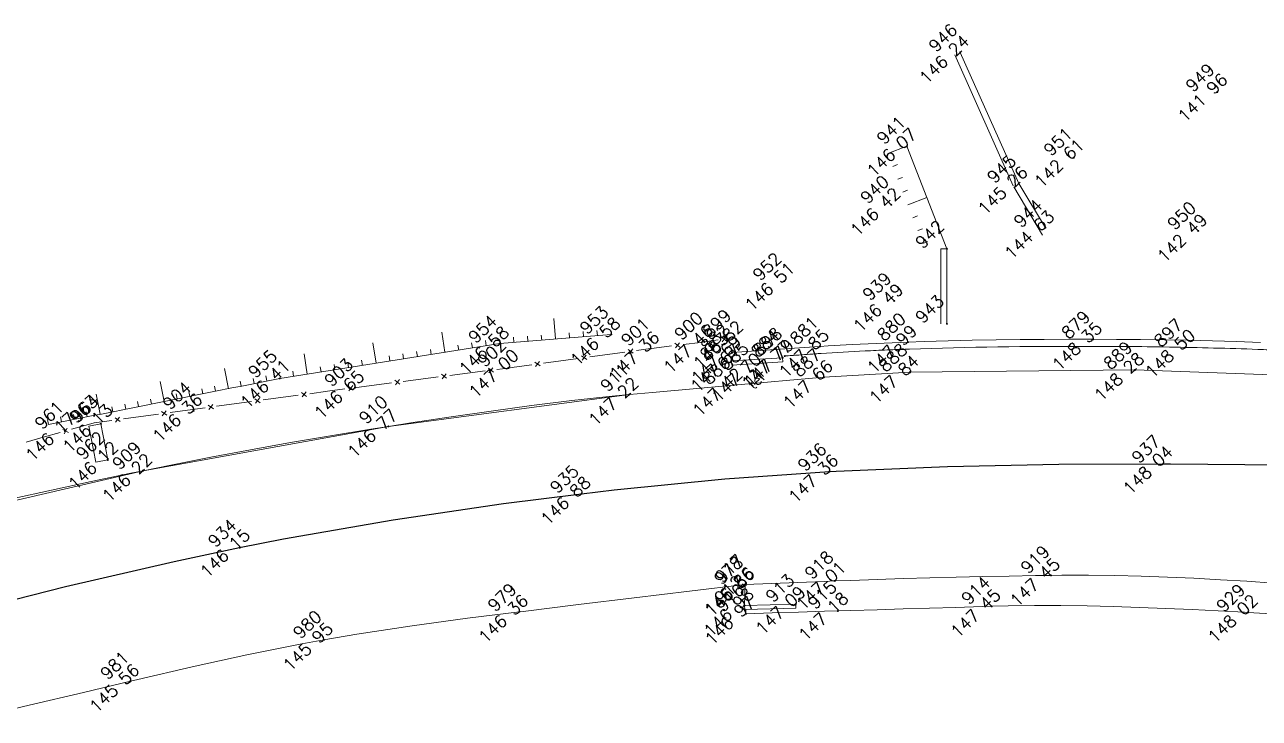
# Model space of a CAD drawing. Header units: millimetres. Extents: x -16 to 1007, y 828 to 1356.
# Drawn here: x 633.8 to 694.2, y 1088.3 to 1122.3 of the extents above; entities that cross this region are included whole.
import ezdxf
from ezdxf.enums import TextEntityAlignment as Align

# ---------------------------------------------------------------- set-up
doc = ezdxf.new("R2010")
doc.units = ezdxf.units.MM
doc.header["$LTSCALE"] = 4
for name, pattern in [('CONTINUOUS1', [0, 0, 0]), ('DASHED', [0.75, 0.5, -0.25]), ('DGN2', [8.182077, 4.091038, -4.091038]), ('DGN4', [16.364154, 8.182077, -4.091038, 0, -4.091038])]:
    doc.linetypes.add(name, pattern=pattern)
doc.layers.get('0').update_dxf_attribs({"linetype": 'CONTINUOUS1', "lineweight": 0})
for name, color, linetype, lineweight, true_color in [('1', 1, 'DASHED', 0, 0xff0000), ('52', 2, 'CONTINUOUS1', 0, 0xffff00), ('53', 3, 'CONTINUOUS1', 0, 0x00ff00)]:
    doc.layers.add(name, color=color, linetype=linetype, lineweight=lineweight, true_color=true_color)
for name, color, linetype, lineweight in [('10', 7, 'CONTINUOUS1', 0), ('12', 7, 'CONTINUOUS1', 0), ('13', 7, 'CONTINUOUS1', 0), ('2', 7, 'CONTINUOUS1', 0), ('4', 7, 'CONTINUOUS1', 0)]:
    doc.layers.add(name, color=color, linetype=linetype, lineweight=lineweight)
doc.styles.get("Standard").update_dxf_attribs({"font": 'txt_____.ttf'})

msp = doc.modelspace()

# ---------------------------------------------------------------- linework, layer by layer
at = {"linetype": 'Continuous', "lineweight": 0}
for p, q in [((682.429, 1114.476), (679.565, 1120.895)), ((683.729, 1112.309), (682.429, 1114.476)), ((678.91, 1111.28), (678.912, 1107.616))]:
    msp.add_line(p, q, dxfattribs=at)
at = {"layer": '1', "linetype": 'DGN2', "lineweight": 0}
for p, q in [((682.148, 1114.37), (679.291, 1120.773)), ((683.594, 1111.951), (682.181, 1114.306)), ((678.609, 1111.28), (678.612, 1107.616))]:
    msp.add_line(p, q, dxfattribs=at)
at = {"layer": '1', "linetype": 'Continuous', "lineweight": 0}
msp.add_lwpolyline([(678.91, 1111.28), (678.609, 1111.28)], dxfattribs=at)
at = {"layer": '10', "linetype": 'Continuous', "lineweight": 0}
for p, q in [((665.844, 1106.466), (665.598, 1106.657)), ((665.625, 1106.439), (665.817, 1106.684)), ((668.13, 1106.763), (667.882, 1106.951)), ((667.912, 1106.733), (668.1, 1106.981)), ((661.277, 1105.859), (661.03, 1106.047)), ((661.059, 1105.829), (661.247, 1106.077)), ((663.56, 1106.172), (663.312, 1106.36)), ((663.342, 1106.142), (663.53, 1106.39)), ((656.71, 1105.241), (656.464, 1105.431)), ((656.492, 1105.213), (656.682, 1105.459)), ((658.995, 1105.547), (658.747, 1105.735)), ((658.777, 1105.517), (658.965, 1105.765)), ((652.139, 1104.658), (651.893, 1104.848)), ((651.921, 1104.63), (652.111, 1104.876)), ((654.424, 1104.95), (654.178, 1105.14)), ((654.206, 1104.922), (654.397, 1105.168)), ((647.571, 1104.057), (647.324, 1104.246)), ((647.353, 1104.028), (647.542, 1104.275)), ((649.854, 1104.366), (649.607, 1104.554)), ((649.636, 1104.336), (649.825, 1104.584)), ((643.005, 1103.44), (642.757, 1103.629)), ((642.787, 1103.411), (642.975, 1103.658)), ((645.288, 1103.749), (645.041, 1103.937)), ((645.07, 1103.719), (645.258, 1103.967)), ((638.438, 1102.823), (638.191, 1103.011)), ((638.22, 1102.794), (638.409, 1103.041)), ((640.721, 1103.132), (640.474, 1103.32)), ((640.503, 1103.102), (640.692, 1103.349)), ((635.916, 1102.292), (635.644, 1102.444)), ((635.704, 1102.232), (635.856, 1102.504)), ((669.008, 1093.829), (669.031, 1094.854)), ((669.063, 1093.63), (669.069, 1093.417))]:
    msp.add_line(p, q, dxfattribs=at)
for points in [[(664.578, 1106.42), (665.435, 1106.526)], [(666.007, 1106.597), (666.864, 1106.703)], [(666.864, 1106.703), (667.041, 1106.725), (667.721, 1106.818)], [(668.291, 1106.896), (668.49, 1106.923)], [(694.266, 1106.7), (693.09, 1106.739), (691.913, 1106.773), (690.737, 1106.801), (689.56, 1106.823), (688.384, 1106.839), (687.207, 1106.849), (686.062, 1106.853), (686.031, 1106.853), (684.854, 1106.853), (683.677, 1106.848), (682.5, 1106.839), (681.324, 1106.825), (680.147, 1106.804), (678.97, 1106.777), (677.794, 1106.742), (677.002, 1106.715), (676.617, 1106.7), (675.441, 1106.652), (674.266, 1106.596), (673.091, 1106.528), (672.691, 1106.502), (671.917, 1106.448), (670.743, 1106.366), (669.569, 1106.285), (668.395, 1106.203), (668.395, 1106.203), (668.395, 1106.203)], [(660.012, 1105.797), (660.868, 1105.914)], [(661.439, 1105.992), (662.295, 1106.11)], [(662.295, 1106.11), (663.151, 1106.227)], [(663.721, 1106.305), (664.402, 1106.398), (664.578, 1106.42)], [(655.444, 1105.19), (656.301, 1105.3)], [(656.873, 1105.373), (657.44, 1105.445), (657.729, 1105.485)], [(657.729, 1105.485), (658.585, 1105.602)], [(659.156, 1105.68), (660.012, 1105.797)], [(668.465, 1104.61), (672.889, 1104.995), (677.105, 1105.236), (688.121, 1105.355), (700.143, 1104.919), (713.976, 1103.668), (726.846, 1101.8), (733.067, 1100.583), (737.126, 1099.823)], [(650.873, 1104.607), (651.73, 1104.717)], [(652.302, 1104.79), (653.159, 1104.899)], [(653.159, 1104.899), (654.016, 1105.008)], [(654.587, 1105.081), (655.444, 1105.19)], [(609.099, 1092.075), (616.506, 1094.355), (628.17, 1097.77), (639.567, 1100.421), (651.572, 1102.586), (663.369, 1104.151)], [(646.306, 1103.997), (647.162, 1104.113)], [(647.733, 1104.19), (648.589, 1104.306)], [(648.589, 1104.306), (649.445, 1104.421)], [(650.016, 1104.498), (650.873, 1104.607)], [(641.739, 1103.38), (642.596, 1103.496)], [(643.166, 1103.573), (644.023, 1103.689)], [(644.023, 1103.689), (644.879, 1103.804)], [(645.45, 1103.881), (646.306, 1103.997)], [(637.173, 1102.763), (638.029, 1102.879)], [(638.6, 1102.956), (639.456, 1103.071)], [(639.456, 1103.071), (640.312, 1103.187)], [(640.883, 1103.264), (641.739, 1103.38)], [(634.672, 1102.054), (635.503, 1102.29)], [(636.057, 1102.447), (636.888, 1102.682)], [(636.888, 1102.682), (637.173, 1102.763)], [(633.84, 1101.818), (634.672, 1102.054)], [(669.031, 1094.854), (670.323, 1094.904), (671.616, 1094.954), (672.908, 1095.003), (673.42, 1095.023), (674.2, 1095.052), (675.493, 1095.097), (676.785, 1095.137), (678.078, 1095.173), (679.371, 1095.206), (680.664, 1095.235), (681.957, 1095.261), (683.25, 1095.285), (684.003, 1095.297), (684.543, 1095.304), (685.835, 1095.307), (687.128, 1095.291), (688.42, 1095.258), (689.712, 1095.212), (691.004, 1095.153), (692.297, 1095.084), (693.589, 1095.007), (694.881, 1094.923)], [(694.764, 1093.422), (693.648, 1093.485), (693.48, 1093.494), (692.195, 1093.561), (690.91, 1093.623), (689.625, 1093.68), (688.34, 1093.73), (687.055, 1093.77), (685.77, 1093.799), (684.485, 1093.816), (683.201, 1093.817), (681.916, 1093.801), (681.097, 1093.782), (680.631, 1093.768), (679.346, 1093.731), (678.062, 1093.693), (676.777, 1093.655), (675.492, 1093.616), (674.208, 1093.577), (673.577, 1093.557), (672.923, 1093.537), (671.638, 1093.497), (670.354, 1093.457), (669.069, 1093.417), (669.069, 1093.417), (669.069, 1093.417)]]:
    msp.add_lwpolyline(points, dxfattribs=at)
at = {"layer": '10', "linetype": 'Continuous', "lineweight": 13}
for points in [[(668.465, 1104.61), (666.485, 1104.431), (664.504, 1104.253), (663.369, 1104.151), (662.525, 1104.071), (660.549, 1103.857), (658.576, 1103.612), (656.606, 1103.342), (654.638, 1103.054), (652.672, 1102.755), (651.572, 1102.586), (650.706, 1102.451), (648.743, 1102.131), (646.784, 1101.795), (644.828, 1101.443), (642.874, 1101.076), (640.922, 1100.694), (639.567, 1100.421), (638.972, 1100.299), (637.025, 1099.894), (635.081, 1099.475), (633.142, 1099.035)], [(631.319, 1088.301), (633.981, 1088.938), (636.644, 1089.57), (638.946, 1090.113), (639.308, 1090.198), (641.975, 1090.816), (644.647, 1091.405), (647.331, 1091.944), (648.416, 1092.142), (650.029, 1092.415), (652.735, 1092.827), (655.447, 1093.196), (657.982, 1093.513), (658.163, 1093.535), (660.88, 1093.865), (663.597, 1094.195), (666.314, 1094.525), (669.031, 1094.854), (669.031, 1094.854), (669.031, 1094.854)]]:
    msp.add_lwpolyline(points, dxfattribs=at)
at = {"layer": '10', "linetype": 'DGN4', "lineweight": 30}
msp.add_lwpolyline([(630.481, 1093.415), (635.767, 1094.755), (641.082, 1095.975), (644.288, 1096.653), (646.431, 1097.078), (651.805, 1098.017), (657.2, 1098.807), (661.029, 1099.295), (662.618, 1099.48), (668.046, 1100.015), (673.16, 1100.377), (673.488, 1100.395), (678.941, 1100.627), (684.395, 1100.738), (689.497, 1100.759), (689.848, 1100.759), (695.315, 1100.708)], dxfattribs=at)
at = {"layer": '10', "color": 6, "linetype": 'Continuous', "lineweight": 0, "true_color": 0xff00ff}
msp.add_open_spline([(734.869, 1101.361), (734.625, 1101.421), (734.205, 1101.524), (733.697, 1101.648), (733.39, 1101.723), (733.236, 1101.76), (733.16, 1101.779), (733.121, 1101.789), (733.102, 1101.793), (733.094, 1101.795), (733.088, 1101.797), (733.085, 1101.797), (732.387, 1101.968), (731.686, 1102.116), (730.273, 1102.387), (729.563, 1102.51), (728.494, 1102.691), (728.137, 1102.75), (727.601, 1102.84), (727.422, 1102.87), (727.221, 1102.905), (727.199, 1102.908), (727.154, 1102.916), (727.132, 1102.92), (727.065, 1102.931), (726.932, 1102.954), (726.798, 1102.977), (725.997, 1103.113), (725.284, 1103.231), (723.145, 1103.576), (721.718, 1103.794), (720.243, 1104), (720.198, 1104.006), (720.109, 1104.019), (719.975, 1104.037), (719.661, 1104.081), (719.035, 1104.166), (717.782, 1104.333), (716.707, 1104.469), (714.556, 1104.733), (713.121, 1104.898), (710.248, 1105.207), (708.811, 1105.352), (707.011, 1105.523), (706.651, 1105.556), (706.246, 1105.593), (706.201, 1105.597), (706.111, 1105.606), (705.976, 1105.618), (705.662, 1105.646), (704.672, 1105.733), (703.772, 1105.807), (701.613, 1105.974), (700.172, 1106.07), (698.01, 1106.191), (697.288, 1106.228), (696.386, 1106.269), (696.206, 1106.277), (695.845, 1106.292), (695.303, 1106.315), (694.762, 1106.336), (692.957, 1106.401), (691.513, 1106.441), (689.348, 1106.481), (688.626, 1106.491), (687.542, 1106.501), (687.001, 1106.504), (686.459, 1106.506), (686.188, 1106.507), (686.098, 1106.507), (685.917, 1106.507), (685.826, 1106.507), (682.844, 1106.508), (679.957, 1106.478), (677.049, 1106.37), (677.026, 1106.369), (676.981, 1106.367), (676.913, 1106.364), (676.755, 1106.359), (676.62, 1106.353), (676.349, 1106.343), (676.168, 1106.336), (675.627, 1106.314), (675.267, 1106.298), (674.186, 1106.247), (673.466, 1106.208), (672.742, 1106.158), (672.737, 1106.157), (672.725, 1106.157), (672.72, 1106.156), (672.703, 1106.155), (672.669, 1106.153), (672.59, 1106.147), (672.432, 1106.136), (672.117, 1106.114), (671.615, 1106.079), (671.203, 1106.051), (670.971, 1106.035)], degree=3, knots=[0, 0, 0, 0, 0.011721, 0.020147, 0.02436, 0.026467, 0.02752, 0.028047, 0.02831, 0.028442, 0.028442, 0.028573, 0.028573, 0.062279, 0.062279, 0.095984, 0.095984, 0.112837, 0.112837, 0.121264, 0.121264, 0.122317, 0.122317, 0.12337, 0.12337, 0.125477, 0.12969, 0.12969, 0.163395, 0.163395, 0.230806, 0.230806, 0.232913, 0.232913, 0.23502, 0.239233, 0.247659, 0.264512, 0.298217, 0.298217, 0.365628, 0.365628, 0.433039, 0.433039, 0.449892, 0.449892, 0.451999, 0.451999, 0.454105, 0.458319, 0.466745, 0.50045, 0.50045, 0.567861, 0.567861, 0.601567, 0.601567, 0.609993, 0.609993, 0.61842, 0.635273, 0.635273, 0.702684, 0.702684, 0.736389, 0.736389, 0.753242, 0.761668, 0.761668, 0.765881, 0.765881, 0.770095, 0.770095, 0.904917, 0.904917, 0.90597, 0.90597, 0.907023, 0.90913, 0.913343, 0.913343, 0.921769, 0.921769, 0.938622, 0.938622, 0.972328, 0.972328, 0.972591, 0.972591, 0.972854, 0.972854, 0.973381, 0.974434, 0.976541, 0.980754, 0.98918, 1, 1, 1, 1], dxfattribs=at)
at = {"layer": '12', "linetype": 'Continuous', "lineweight": 0}
msp.add_lwpolyline([(669.321, 1105.275, 1), (669.375, 1105.328, 1), (669.321, 1105.275, 1)], format="xyb", dxfattribs=at)
at = {"layer": '13', "linetype": 'Continuous', "lineweight": 0}
for points in [[(679.547, 1120.878, 1), (679.583, 1120.913, 1), (679.547, 1120.878, 1)], [(692.122, 1118.931, 1), (692.158, 1118.966, 1), (692.122, 1118.931, 1)], [(676.936, 1116.286, 1), (676.972, 1116.321, 1), (676.936, 1116.286, 1)], [(685.102, 1115.724, 1), (685.138, 1115.759, 1), (685.102, 1115.724, 1)], [(682.411, 1114.458, 1), (682.447, 1114.493, 1), (682.411, 1114.458, 1)], [(676.168, 1113.417, 1), (676.204, 1113.452, 1), (676.168, 1113.417, 1)], [(683.711, 1112.291, 1), (683.747, 1112.326, 1), (683.711, 1112.291, 1)], [(691.194, 1112.137, 1), (691.23, 1112.172, 1), (691.194, 1112.137, 1)], [(670.934, 1109.685, 1), (670.97, 1109.72, 1), (670.934, 1109.685, 1)], [(676.311, 1108.716, 1), (676.347, 1108.751, 1), (676.311, 1108.716, 1)], [(662.464, 1107.071, 1), (662.5, 1107.106, 1), (662.464, 1107.071, 1)], [(657.014, 1106.628, 1), (657.05, 1106.663, 1), (657.014, 1106.628, 1)], [(667.023, 1106.707, 1), (667.059, 1106.742, 1), (667.023, 1106.707, 1)], [(668.472, 1106.906, 1), (668.508, 1106.941, 1), (668.472, 1106.906, 1)], [(672.673, 1106.484, 1), (672.709, 1106.519, 1), (672.673, 1106.484, 1)], [(676.985, 1106.697, 1), (677.02, 1106.732, 1), (676.985, 1106.697, 1)], [(686.044, 1106.836, 1), (686.08, 1106.871, 1), (686.044, 1106.836, 1)], [(664.384, 1106.381, 1), (664.42, 1106.415, 1), (664.384, 1106.381, 1)], [(668.377, 1106.186, 1), (668.413, 1106.22, 1), (668.377, 1106.186, 1)], [(670.847, 1105.933, 1), (670.883, 1105.967, 1), (670.847, 1105.933, 1)], [(670.953, 1106.013, 1), (670.989, 1106.047, 1), (670.953, 1106.013, 1)], [(690.569, 1106.44, 1), (690.605, 1106.475, 1), (690.569, 1106.44, 1)], [(657.422, 1105.428, 1), (657.458, 1105.462, 1), (657.422, 1105.428, 1)], [(668.347, 1105.775, 1), (668.383, 1105.81, 1), (668.347, 1105.775, 1)], [(669.33, 1105.284, 1), (669.366, 1105.319, 1), (669.33, 1105.284, 1)], [(688.103, 1105.338, 1), (688.139, 1105.373, 1), (688.103, 1105.338, 1)], [(646.239, 1104.919, 1), (646.275, 1104.953, 1), (646.239, 1104.919, 1)], [(672.871, 1104.978, 1), (672.907, 1105.013, 1), (672.871, 1104.978, 1)], [(677.087, 1105.218, 1), (677.123, 1105.253, 1), (677.087, 1105.218, 1)], [(649.928, 1104.472, 1), (649.964, 1104.507, 1), (649.928, 1104.472, 1)], [(663.351, 1104.133, 1), (663.387, 1104.168, 1), (663.351, 1104.133, 1)], [(668.447, 1104.592, 1), (668.483, 1104.627, 1), (668.447, 1104.592, 1)], [(642.014, 1103.336, 1), (642.05, 1103.371, 1), (642.014, 1103.336, 1)], [(635.724, 1102.34, 1), (635.76, 1102.375, 1), (635.724, 1102.34, 1)], [(637.479, 1102.7, 1), (637.515, 1102.734, 1), (637.479, 1102.7, 1)], [(651.554, 1102.569, 1), (651.59, 1102.603, 1), (651.554, 1102.569, 1)], [(637.816, 1100.927, 1), (637.852, 1100.961, 1), (637.816, 1100.927, 1)], [(689.479, 1100.742, 1), (689.515, 1100.777, 1), (689.479, 1100.742, 1)], [(639.549, 1100.404, 1), (639.585, 1100.438, 1), (639.549, 1100.404, 1)], [(673.142, 1100.36, 1), (673.178, 1100.394, 1), (673.142, 1100.36, 1)], [(661.011, 1099.277, 1), (661.047, 1099.312, 1), (661.011, 1099.277, 1)], [(644.27, 1096.636, 1), (644.306, 1096.671, 1), (644.27, 1096.636, 1)], [(673.402, 1095.006, 1), (673.438, 1095.04, 1), (673.402, 1095.006, 1)], [(683.985, 1095.28, 1), (684.021, 1095.315, 1), (683.985, 1095.28, 1)], [(669.013, 1094.837, 1), (669.049, 1094.872, 1), (669.013, 1094.837, 1)], [(669.047, 1094.811, 1), (669.083, 1094.846, 1), (669.047, 1094.811, 1)], [(668.99, 1093.811, 1), (669.026, 1093.846, 1), (668.99, 1093.811, 1)], [(671.495, 1093.876, 1), (671.531, 1093.911, 1), (671.495, 1093.876, 1)], [(681.079, 1093.764, 1), (681.115, 1093.799, 1), (681.079, 1093.764, 1)], [(657.964, 1093.496, 1), (658, 1093.53, 1), (657.964, 1093.496, 1)], [(669.051, 1093.399, 1), (669.087, 1093.434, 1), (669.051, 1093.399, 1)], [(673.559, 1093.54, 1), (673.595, 1093.575, 1), (673.559, 1093.54, 1)], [(693.63, 1093.468, 1), (693.666, 1093.503, 1), (693.63, 1093.468, 1)], [(648.398, 1092.125, 1), (648.434, 1092.16, 1), (648.398, 1092.125, 1)], [(638.928, 1090.095, 1), (638.964, 1090.13, 1), (638.928, 1090.095, 1)]]:
    msp.add_lwpolyline(points, format="xyb", dxfattribs=at)
at = {"layer": '2', "linetype": 'Continuous', "lineweight": 0}
for p, q in [((636.907, 1102.605), (637.497, 1102.717)), ((637.245, 1100.832), (636.907, 1102.605)), ((637.834, 1100.944), (637.497, 1102.717))]:
    msp.add_line(p, q, dxfattribs=at)
for points in [[(668.365, 1105.793), (670.865, 1105.95)], [(670.865, 1105.95), (670.878, 1105.75)], [(668.365, 1105.793), (668.378, 1105.593)], [(668.378, 1105.593), (670.878, 1105.75)], [(637.834, 1100.944), (637.245, 1100.832)], [(669.008, 1093.829), (671.513, 1093.894)], [(669.008, 1093.829), (669.013, 1093.629)], [(671.513, 1093.894), (671.519, 1093.694)], [(669.013, 1093.629), (671.519, 1093.694)]]:
    msp.add_lwpolyline(points, dxfattribs=at)
at = {"layer": '4', "linetype": 'Continuous', "lineweight": 0}
for p, q in [((657.032, 1106.645), (646.257, 1104.936)), ((662.482, 1107.088), (657.032, 1106.645))]:
    msp.add_line(p, q, dxfattribs=at)
for points in [[(676.954, 1116.304), (676.022, 1115.941)], [(676.954, 1116.304), (678.91, 1111.28)], [(676.499, 1115.404), (676.266, 1115.313)], [(676.744, 1114.776), (676.511, 1114.685)], [(676.988, 1114.148), (676.755, 1114.057)], [(677.932, 1113.792), (677, 1113.429)], [(677.477, 1112.892), (677.244, 1112.801)], [(677.722, 1112.264), (677.489, 1112.173)], [(677.966, 1111.636), (677.733, 1111.546)], [(659.757, 1106.867), (659.676, 1107.863)], [(654.338, 1106.218), (654.181, 1107.206)], [(660.438, 1106.922), (660.418, 1107.171)], [(661.12, 1106.977), (661.099, 1107.227)], [(661.801, 1107.033), (661.781, 1107.282)], [(650.971, 1105.684), (650.814, 1106.671)], [(655.012, 1106.325), (654.972, 1106.572)], [(655.685, 1106.432), (655.646, 1106.678)], [(656.358, 1106.538), (656.319, 1106.785)], [(657.713, 1106.701), (657.693, 1106.95)], [(658.394, 1106.756), (658.374, 1107.005)], [(659.076, 1106.811), (659.056, 1107.06)], [(647.604, 1105.15), (647.447, 1106.137)], [(651.644, 1105.791), (651.605, 1106.038)], [(652.318, 1105.897), (652.279, 1106.144)], [(652.991, 1106.004), (652.952, 1106.251)], [(653.665, 1106.111), (653.626, 1106.358)], [(643.743, 1104.434), (643.547, 1105.415)], [(646.93, 1105.043), (646.891, 1105.29)], [(648.277, 1105.257), (648.238, 1105.503)], [(648.951, 1105.363), (648.911, 1105.61)], [(649.624, 1105.47), (649.585, 1105.717)], [(650.297, 1105.577), (650.258, 1105.824)], [(646.257, 1104.936), (645.933, 1104.872), (645.61, 1104.807), (645.287, 1104.743), (644.964, 1104.678), (644.641, 1104.614), (644.317, 1104.549), (643.994, 1104.485), (643.671, 1104.42), (643.348, 1104.356), (643.024, 1104.291), (642.701, 1104.227), (642.378, 1104.162), (642.055, 1104.098), (641.731, 1104.033), (641.408, 1103.969), (641.085, 1103.904), (640.762, 1103.84), (640.6, 1103.807), (640.438, 1103.775), (640.115, 1103.711), (639.792, 1103.646), (639.469, 1103.582), (639.145, 1103.517), (638.822, 1103.453), (638.714, 1103.431), (638.499, 1103.388), (638.176, 1103.324), (637.852, 1103.259), (637.529, 1103.195), (637.206, 1103.13), (636.883, 1103.066), (636.559, 1103.001), (636.236, 1102.937), (635.913, 1102.872), (635.59, 1102.808), (635.267, 1102.743), (634.943, 1102.679), (634.943, 1102.679), (634.943, 1102.679)], [(640.6, 1103.807), (640.404, 1104.788)], [(644.371, 1104.56), (644.322, 1104.805)], [(645, 1104.685), (644.951, 1104.93)], [(645.628, 1104.811), (645.579, 1105.056)], [(637.457, 1103.18), (637.262, 1104.161)], [(641.229, 1103.933), (641.18, 1104.178)], [(641.857, 1104.058), (641.808, 1104.303)], [(642.486, 1104.184), (642.437, 1104.429)], [(643.114, 1104.309), (643.065, 1104.554)], [(638.086, 1103.306), (638.037, 1103.551)], [(638.714, 1103.431), (638.666, 1103.676)], [(639.343, 1103.557), (639.294, 1103.802)], [(639.971, 1103.682), (639.923, 1103.927)], [(634.943, 1102.679), (634.894, 1102.924)], [(635.572, 1102.804), (635.523, 1103.049)], [(636.2, 1102.93), (636.151, 1103.175)], [(636.829, 1103.055), (636.78, 1103.3)]]:
    msp.add_lwpolyline(points, dxfattribs=at)
at = {"layer": '52', "linetype": 'Continuous', "lineweight": 0}
for points in [[(667.023, 1106.707, 1), (667.059, 1106.742, 1), (667.023, 1106.707, 1)], [(668.472, 1106.906, 1), (668.508, 1106.941, 1), (668.472, 1106.906, 1)], [(672.673, 1106.484, 1), (672.709, 1106.519, 1), (672.673, 1106.484, 1)], [(676.985, 1106.697, 1), (677.02, 1106.732, 1), (676.985, 1106.697, 1)], [(686.044, 1106.836, 1), (686.08, 1106.871, 1), (686.044, 1106.836, 1)], [(668.377, 1106.186, 1), (668.413, 1106.22, 1), (668.377, 1106.186, 1)], [(670.847, 1105.933, 1), (670.883, 1105.967, 1), (670.847, 1105.933, 1)], [(670.953, 1106.013, 1), (670.989, 1106.047, 1), (670.953, 1106.013, 1)], [(690.569, 1106.44, 1), (690.605, 1106.475, 1), (690.569, 1106.44, 1)], [(668.347, 1105.775, 1), (668.383, 1105.81, 1), (668.347, 1105.775, 1)], [(669.33, 1105.284, 1), (669.366, 1105.319, 1), (669.33, 1105.284, 1)], [(688.103, 1105.338, 1), (688.139, 1105.373, 1), (688.103, 1105.338, 1)], [(672.871, 1104.978, 1), (672.907, 1105.013, 1), (672.871, 1104.978, 1)], [(677.087, 1105.218, 1), (677.123, 1105.253, 1), (677.087, 1105.218, 1)], [(668.447, 1104.592, 1), (668.483, 1104.627, 1), (668.447, 1104.592, 1)]]:
    msp.add_lwpolyline(points, format="xyb", dxfattribs=at)
at = {"layer": '53', "linetype": 'Continuous', "lineweight": 0}
for points in [[(679.547, 1120.878, 1), (679.583, 1120.913, 1), (679.547, 1120.878, 1)], [(692.122, 1118.931, 1), (692.158, 1118.966, 1), (692.122, 1118.931, 1)], [(676.936, 1116.286, 1), (676.972, 1116.321, 1), (676.936, 1116.286, 1)], [(685.102, 1115.724, 1), (685.138, 1115.759, 1), (685.102, 1115.724, 1)], [(682.411, 1114.458, 1), (682.447, 1114.493, 1), (682.411, 1114.458, 1)], [(676.168, 1113.417, 1), (676.204, 1113.452, 1), (676.168, 1113.417, 1)], [(683.711, 1112.291, 1), (683.747, 1112.326, 1), (683.711, 1112.291, 1)], [(691.194, 1112.137, 1), (691.23, 1112.172, 1), (691.194, 1112.137, 1)], [(678.892, 1111.263, 1), (678.928, 1111.298, 1), (678.892, 1111.263, 1)], [(670.934, 1109.685, 1), (670.97, 1109.72, 1), (670.934, 1109.685, 1)], [(676.311, 1108.716, 1), (676.347, 1108.751, 1), (676.311, 1108.716, 1)], [(662.464, 1107.071, 1), (662.5, 1107.106, 1), (662.464, 1107.071, 1)], [(678.894, 1107.599, 1), (678.93, 1107.634, 1), (678.894, 1107.599, 1)], [(657.014, 1106.628, 1), (657.05, 1106.663, 1), (657.014, 1106.628, 1)], [(664.384, 1106.381, 1), (664.42, 1106.415, 1), (664.384, 1106.381, 1)], [(657.422, 1105.428, 1), (657.458, 1105.462, 1), (657.422, 1105.428, 1)], [(646.239, 1104.919, 1), (646.275, 1104.953, 1), (646.239, 1104.919, 1)], [(649.928, 1104.472, 1), (649.964, 1104.507, 1), (649.928, 1104.472, 1)], [(663.351, 1104.133, 1), (663.387, 1104.168, 1), (663.351, 1104.133, 1)], [(642.014, 1103.336, 1), (642.05, 1103.371, 1), (642.014, 1103.336, 1)], [(635.724, 1102.34, 1), (635.76, 1102.375, 1), (635.724, 1102.34, 1)], [(637.479, 1102.7, 1), (637.515, 1102.734, 1), (637.479, 1102.7, 1)], [(651.554, 1102.569, 1), (651.59, 1102.603, 1), (651.554, 1102.569, 1)], [(637.816, 1100.927, 1), (637.852, 1100.961, 1), (637.816, 1100.927, 1)], [(689.479, 1100.742, 1), (689.515, 1100.777, 1), (689.479, 1100.742, 1)], [(639.549, 1100.404, 1), (639.585, 1100.438, 1), (639.549, 1100.404, 1)], [(673.142, 1100.36, 1), (673.178, 1100.394, 1), (673.142, 1100.36, 1)], [(661.011, 1099.277, 1), (661.047, 1099.312, 1), (661.011, 1099.277, 1)], [(644.27, 1096.636, 1), (644.306, 1096.671, 1), (644.27, 1096.636, 1)], [(673.402, 1095.006, 1), (673.438, 1095.04, 1), (673.402, 1095.006, 1)], [(683.985, 1095.28, 1), (684.021, 1095.315, 1), (683.985, 1095.28, 1)], [(669.013, 1094.837, 1), (669.049, 1094.872, 1), (669.013, 1094.837, 1)], [(669.047, 1094.811, 1), (669.083, 1094.846, 1), (669.047, 1094.811, 1)], [(668.99, 1093.811, 1), (669.026, 1093.846, 1), (668.99, 1093.811, 1)], [(671.495, 1093.876, 1), (671.531, 1093.911, 1), (671.495, 1093.876, 1)], [(681.079, 1093.764, 1), (681.115, 1093.799, 1), (681.079, 1093.764, 1)], [(657.964, 1093.496, 1), (658, 1093.53, 1), (657.964, 1093.496, 1)], [(669.051, 1093.399, 1), (669.087, 1093.434, 1), (669.051, 1093.399, 1)], [(673.559, 1093.54, 1), (673.595, 1093.575, 1), (673.559, 1093.54, 1)], [(693.63, 1093.468, 1), (693.666, 1093.503, 1), (693.63, 1093.468, 1)], [(648.398, 1092.125, 1), (648.434, 1092.16, 1), (648.398, 1092.125, 1)], [(638.928, 1090.095, 1), (638.964, 1090.13, 1), (638.928, 1090.095, 1)]]:
    msp.add_lwpolyline(points, format="xyb", dxfattribs=at)

# ---------------------------------------------------------------- texts
at = {"layer": '12', "linetype": 'Continuous', "lineweight": 0}
msp.add_text('tel', height=0.5, rotation=44, dxfattribs=at).set_placement((669.741, 1104.638), align=Align.CENTER)
at = {"layer": '13', "linetype": 'Continuous', "lineweight": 0}
for s, p in [('146 24 ', (679.14, 1120.484)), ('141 96 ', (691.787, 1118.607)), ('146 07 ', (676.565, 1115.928)), ('142 61 ', (684.767, 1115.4)), ('145 26 ', (682.004, 1114.065)), ('146 42 ', (675.761, 1113.024)), ('144 63 ', (683.304, 1111.898)), ('142 49 ', (690.787, 1111.744)), ('146 51 ', (670.599, 1109.362)), ('146 49 ', (675.904, 1108.323)), ('146 58 ', (662.057, 1106.677)), ('146 82 ', (668.065, 1106.513)), ('146 58 ', (656.607, 1106.234)), ('147 36 ', (663.977, 1105.987)), ('147 46 ', (666.616, 1106.314)), ('147 85 ', (672.266, 1106.091)), ('147 99 ', (676.577, 1106.304)), ('148 35 ', (685.637, 1106.443)), ('148 50 ', (690.198, 1106.081)), ('147 67 ', (667.94, 1105.382)), ('147 69 ', (667.97, 1105.792)), ('147 77 ', (670.44, 1105.539)), ('147 79 ', (670.546, 1105.619)), ('147 00 ', (657.087, 1105.104)), ('147 70 ', (668.959, 1104.926)), ('147 84 ', (676.68, 1104.825)), ('148 28 ', (687.696, 1104.945)), ('146 41 ', (645.903, 1104.595)), ('146 65 ', (649.521, 1104.078)), ('147 42 ', (668.039, 1104.199)), ('147 66 ', (672.464, 1104.585)), ('147 22 ', (662.943, 1103.74)), ('146 36 ', (641.606, 1102.943)), ('146 13 ', (637.206, 1102.429)), ('146 17 ', (635.389, 1102.016)), ('146 77 ', (651.147, 1102.175)), ('146 12 ', (637.481, 1100.603)), ('146 22 ', (639.142, 1100.01)), ('147 36 ', (672.734, 1099.966)), ('148 04 ', (689.108, 1100.383)), ('146 88 ', (660.604, 1098.884)), ('146 15 ', (643.934, 1096.312)), ('146 86 ', (668.606, 1094.444)), ('146 86 ', (668.64, 1094.418)), ('147 01 ', (673.102, 1094.717)), ('147 45 ', (683.577, 1094.887)), ('146 98 ', (668.583, 1093.418)), ('147 09 ', (671.124, 1093.518)), ('147 18 ', (673.223, 1093.216)), ('147 45 ', (680.672, 1093.371)), ('146 36 ', (657.556, 1093.102)), ('146 97 ', (668.644, 1093.006)), ('148 02 ', (693.259, 1093.109)), ('145 95 ', (647.991, 1091.732)), ('145 56 ', (638.52, 1089.702))]:
    msp.add_text(s, height=0.6, rotation=44, dxfattribs=at).set_placement(p, align=Align.CENTER)
at = {"layer": '52', "linetype": 'Continuous', "lineweight": 0}
for s, p in [('900', (666.477, 1107.292)), ('899', (667.853, 1107.421)), ('881', (672.127, 1107.068)), ('880', (676.402, 1107.247)), ('879', (685.425, 1107.351)), ('897', (689.95, 1106.955)), ('883', (667.728, 1106.29)), ('882', (667.758, 1106.7)), ('884', (670.228, 1106.447)), ('898', (670.335, 1106.527)), ('885', (668.712, 1105.799)), ('888', (676.468, 1105.733)), ('889', (687.485, 1105.853)), ('886', (667.828, 1105.107)), ('887', (672.253, 1105.493))]:
    msp.add_text(s, height=0.6, rotation=44, dxfattribs=at).set_placement(p, align=Align.CENTER)
at = {"layer": '53', "linetype": 'Continuous', "lineweight": 0}
for s, p in [('946', (678.928, 1121.393)), ('949', (691.503, 1119.446)), ('941', (676.389, 1116.87)), ('951', (684.556, 1116.308)), ('945', (681.792, 1114.973)), ('940', (675.585, 1113.966)), ('944', (683.092, 1112.806)), ('950', (690.611, 1112.687)), ('942', (678.273, 1111.778)), ('952', (670.316, 1110.2)), ('939', (675.692, 1109.231)), ('943', (678.276, 1108.114)), ('953', (661.846, 1107.585)), ('954', (656.395, 1107.142)), ('901', (663.874, 1107)), ('902', (656.839, 1105.977)), ('955', (645.62, 1105.433)), ('903', (649.346, 1105.021)), ('911', (662.854, 1104.766)), ('904', (641.431, 1103.886)), ('963', (636.86, 1103.214)), ('964', (636.922, 1103.267)), ('961', (635.177, 1102.924)), ('910', (651.044, 1103.188)), ('962', (637.197, 1101.441)), ('909', (638.966, 1100.953)), ('936', (672.523, 1100.874)), ('937', (688.861, 1101.257)), ('935', (660.393, 1099.792)), ('934', (643.651, 1097.151)), ('917', (668.466, 1095.421)), ('918', (672.855, 1095.59)), ('919', (683.438, 1095.864)), ('978', (668.428, 1095.326)), ('912', (668.443, 1094.395)), ('913', (670.949, 1094.461)), ('914', (680.533, 1094.348)), ('979', (657.345, 1094.01)), ('916', (668.504, 1093.983)), ('915', (673.012, 1094.124)), ('929', (693.012, 1093.983)), ('980', (647.816, 1092.674)), ('981', (638.381, 1090.679))]:
    msp.add_text(s, height=0.6, rotation=44, dxfattribs=at).set_placement(p, align=Align.CENTER)

doc.saveas('drawing.dxf')
